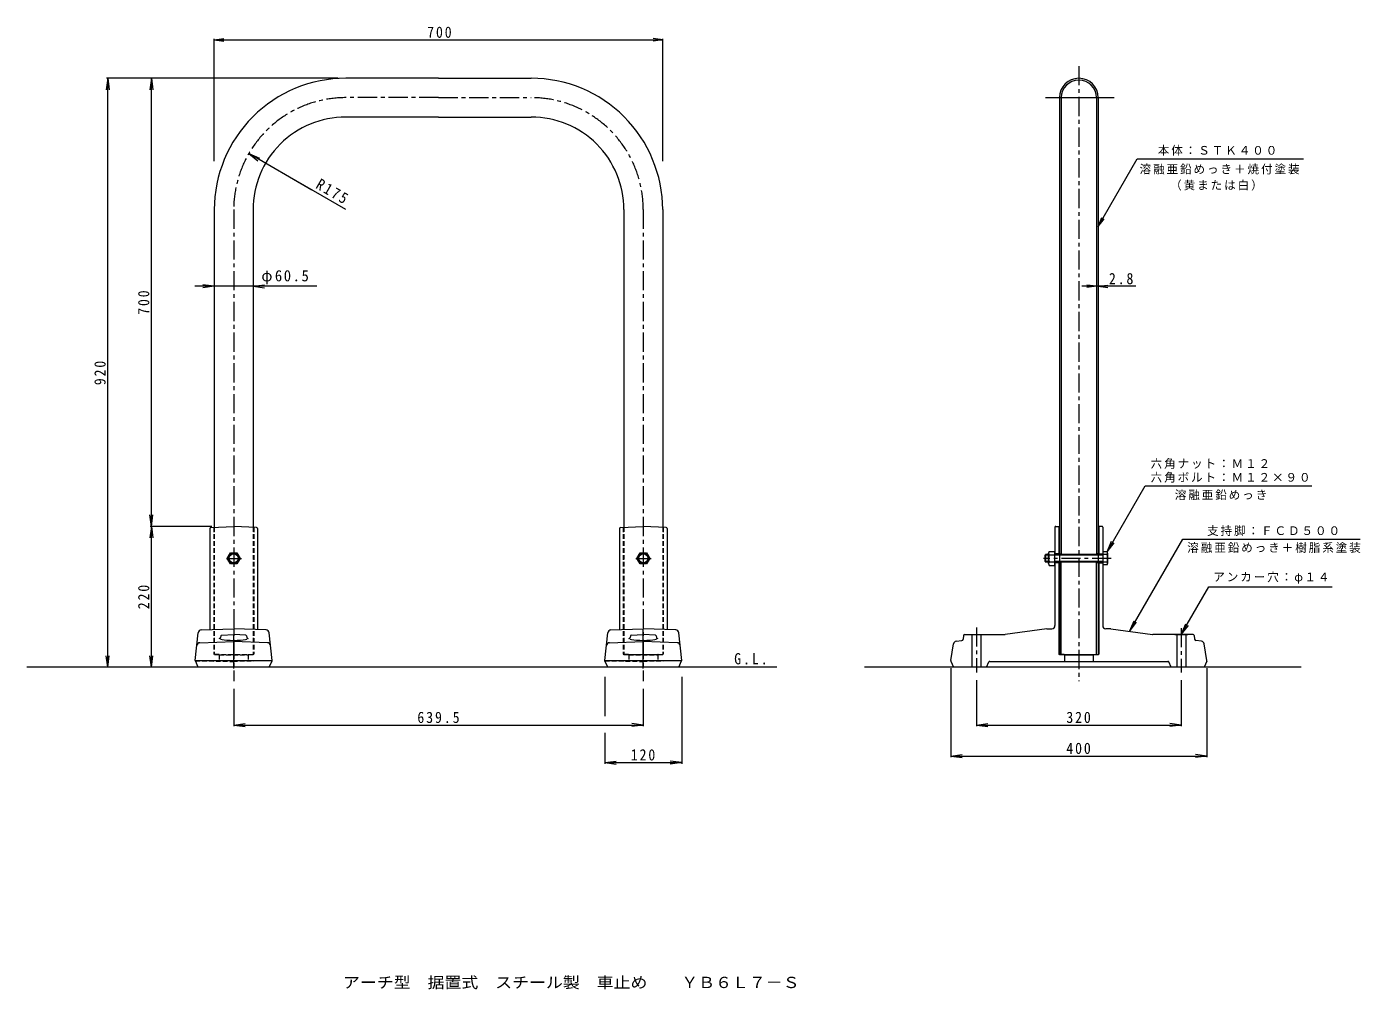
# Model space of a CAD drawing. Units: millimetres, scale not verified. Extents: x -1019 to 1063, y -816 to 688.
import ezdxf
from ezdxf.enums import TextEntityAlignment as Align

# ---------------------------------------------------------------- set-up
doc = ezdxf.new("R2010")
doc.units = ezdxf.units.MM
doc.header["$LTSCALE"] = 6
doc.linetypes.add('CHAIN1', pattern=[8, 5, -1, 1, -1])
doc.linetypes.add('DASHED1', pattern=[1.8, 1.2, -0.6])
for name, color, linetype, lineweight in [('A-0', 2, 'Continuous', 13), ('A-1', 2, 'Continuous', 13), ('A-D', 2, 'Continuous', 13), ('A-F', 7, 'Continuous', 13)]:
    doc.layers.add(name, color=color, linetype=linetype, lineweight=lineweight)
doc.layers.add('A-5', color=7, linetype='Continuous')
doc.layers.add('F-5', color=2, linetype='Continuous')
doc.styles.add('ＭＳ ゴシック', font='')
doc.styles.get('ＭＳ ゴシック').set_extended_font_data('MS Gothic')

msp = doc.modelspace()

# ---------------------------------------------------------------- linework, layer by layer
at = {"layer": 'A-0', "color": 3, "linetype": 'CHAIN1'}
for p, q in [((623.313, 626.66), (623.313, -334.28)), ((-376.437, 577.371), (-521.186, 577.373)), ((-376.437, 577.371), (-231.688, 577.373)), ((-696.187, 402.373), (-696.187, -334.28)), ((-56.687, 402.373), (-56.687, -334.28))]:
    msp.add_line(p, q, dxfattribs=at)
at = {"layer": 'A-0', "color": 3}
for p, q in [((-376.437, 607.622), (-521.186, 607.623)), ((-376.437, 607.622), (-231.688, 607.623)), ((571.424, 577.373), (678.451, 577.374)), ((593.063, 577.374), (593.063, -42.376)), ((595.863, 577.374), (595.863, -136.376)), ((650.763, 577.374), (650.763, -136.376)), ((653.563, 577.374), (653.563, -42.376)), ((-376.437, 547.121), (-521.186, 547.123)), ((-376.437, 547.121), (-231.687, 547.123)), ((-726.437, 402.373), (-726.437, -42.376)), ((-665.937, 402.372), (-665.937, -42.376)), ((-86.937, 402.372), (-86.937, -42.376)), ((-26.437, 402.373), (-26.437, -42.376)), ((-726.437, -42.376), (-726.437, -93.998)), ((-665.937, -42.376), (-665.937, -93.998)), ((-86.937, -42.376), (-86.937, -93.998)), ((-26.437, -42.376), (-26.437, -93.998)), ((593.063, -42.376), (593.063, -292.377)), ((653.563, -42.376), (653.563, -292.376)), ((595.863, -292.377), (595.863, -148.376)), ((650.763, -292.376), (650.763, -148.376)), ((-86.937, -292.377), (-26.437, -292.376)), ((593.063, -292.377), (653.563, -292.376))]:
    msp.add_line(p, q, dxfattribs=at)
at = {"layer": 'A-0'}
for p, q in [((-733.437, -95.795), (-733.437, -253.731)), ((-732.017, -94.297), (-696.187, -92.377)), ((-660.357, -94.297), (-696.187, -92.377)), ((-658.937, -95.795), (-658.937, -253.731)), ((-93.937, -95.795), (-93.937, -253.731)), ((-92.517, -94.297), (-56.687, -92.377)), ((-20.857, -94.297), (-56.687, -92.377)), ((-19.437, -95.795), (-19.437, -253.731)), ((586.063, -93.876), (586.063, -136.376)), ((587.563, -92.376), (593.063, -92.376)), ((592.063, -92.376), (592.063, -136.376)), ((659.063, -92.376), (653.563, -92.376)), ((654.563, -92.376), (654.563, -136.376)), ((660.563, -93.876), (660.563, -136.376)), ((591.563, -135.377), (586.063, -135.377)), ((655.063, -135.377), (660.563, -135.377)), ((586.063, -148.376), (586.063, -247.376)), ((591.563, -149.376), (586.063, -149.376)), ((592.063, -148.376), (592.063, -291.904)), ((654.563, -148.376), (654.563, -291.904)), ((655.063, -149.376), (660.563, -149.376)), ((660.563, -148.376), (660.563, -247.376)), ((-756.145, -301.971), (-751.637, -258.697)), ((-746.846, -254.218), (-696.187, -252.376)), ((-716.407, -263.536), (-716.878, -266.02)), ((-715.008, -262.317), (-696.187, -261.377)), ((-645.528, -254.218), (-696.187, -252.376)), ((-696.187, -252.376), (-696.187, -261.376)), ((-677.365, -262.317), (-696.187, -261.377)), ((-696.187, -314.376), (-696.187, -261.377)), ((-675.967, -263.536), (-675.496, -266.02)), ((-636.229, -301.971), (-640.737, -258.697)), ((-116.645, -301.971), (-112.137, -258.697)), ((-107.346, -254.218), (-56.687, -252.376)), ((-76.907, -263.536), (-77.378, -266.02)), ((-75.508, -262.317), (-56.687, -261.377)), ((-6.028, -254.218), (-56.687, -252.376)), ((-56.687, -261.377), (-56.687, -252.376)), ((-37.865, -262.317), (-56.687, -261.377)), ((-56.687, -314.376), (-56.687, -261.377)), ((-36.467, -263.536), (-35.996, -266.02)), ((3.271, -301.971), (-1.237, -258.697)), ((431.957, -271.874), (440.773, -270.658)), ((443.166, -262.713), (442.487, -268.895)), ((444.657, -261.376), (507.96, -261.376)), ((456.313, -261.376), (456.313, -312.376)), ((470.313, -261.376), (470.313, -312.376)), ((573.211, -252.391), (508.165, -261.362)), ((573.416, -252.376), (581.063, -252.376)), ((673.21, -252.376), (665.563, -252.376)), ((673.415, -252.391), (738.461, -261.362)), ((801.969, -261.376), (738.666, -261.376)), ((776.313, -261.376), (776.313, -312.376)), ((790.313, -261.376), (790.313, -312.376)), ((803.46, -262.713), (804.139, -268.895)), ((814.669, -271.874), (805.853, -270.658)), ((-748.923, -274.224), (-696.187, -272.376)), ((-643.451, -274.224), (-696.187, -272.376)), ((-109.423, -274.224), (-56.687, -272.376)), ((-3.951, -274.224), (-56.687, -272.376)), ((423.384, -301.951), (427.708, -276.005)), ((823.242, -301.951), (818.918, -276.005)), ((-751.642, -312.376), (-756.018, -302.747)), ((-636.863, -302.376), (-755.609, -302.376)), ((-640.732, -312.376), (-636.355, -302.747)), ((-112.141, -312.376), (-116.518, -302.747)), ((2.636, -302.376), (-116.109, -302.376)), ((-1.232, -312.376), (3.145, -302.747)), ((423.479, -302.775), (427.48, -312.376)), ((479.222, -312.376), (482.913, -304.256)), ((484.279, -303.376), (762.347, -303.377)), ((600.342, -292.85), (592.535, -292.403)), ((593.307, -292.377), (653.319, -292.377)), ((600.813, -292.877), (645.813, -292.877)), ((600.813, -293.349), (600.813, -303.376)), ((645.813, -293.349), (645.813, -303.376)), ((646.284, -292.85), (654.092, -292.403)), ((767.404, -312.376), (763.713, -304.256)), ((823.147, -302.775), (819.147, -312.376))]:
    msp.add_line(p, q, dxfattribs=at)
at = {"layer": 'A-0', "linetype": 'DASHED1'}
for p, q in [((-727.437, -94.052), (-727.437, -291.904)), ((-664.937, -94.052), (-664.937, -291.904)), ((-87.937, -94.052), (-87.937, -291.904)), ((-25.437, -94.052), (-25.437, -291.904)), ((-756.132, -302.377), (-696.187, -303.376)), ((-719.158, -292.85), (-726.965, -292.403)), ((-726.193, -292.377), (-666.181, -292.377)), ((-718.687, -292.877), (-673.687, -292.877)), ((-718.687, -293.349), (-718.687, -303.001)), ((-636.242, -302.377), (-696.187, -303.376)), ((-673.687, -293.349), (-673.687, -303.001)), ((-673.215, -292.85), (-665.408, -292.403)), ((-116.632, -302.377), (-56.687, -303.376)), ((-79.658, -292.85), (-87.465, -292.403)), ((-86.693, -292.377), (-26.681, -292.377)), ((-79.187, -292.877), (-34.187, -292.877)), ((-79.187, -293.349), (-79.187, -303.001)), ((3.258, -302.377), (-56.687, -303.376)), ((-34.187, -293.349), (-34.187, -303.001)), ((-33.716, -292.85), (-25.908, -292.403))]:
    msp.add_line(p, q, dxfattribs=at)
at = {"layer": 'A-0'}
for centre in [(-696.187, -142.377), (-56.687, -142.377)]:
    msp.add_circle(centre, 7, dxfattribs=at)
at = {"layer": 'A-0', "color": 3}
for centre, radius, start, end in [((-521.187, 402.373), 205.25, 89.99977, 180), ((-231.687, 402.373), 205.25, 0, 90.00023), ((623.313, 577.374), 30.25, 0, 180), ((623.313, 577.374), 27.45, 0, 180), ((-521.187, 402.372), 144.75, 89.9998, 180), ((-231.687, 402.372), 144.75, 0, 90.0002)]:
    msp.add_arc(centre, radius, start, end, dxfattribs=at)
at = {"layer": 'A-0', "color": 3, "linetype": 'CHAIN1'}
for centre, start, end in [((-521.187, 402.373), 89.99976, 180), ((-231.687, 402.373), 0, 90.00024)]:
    msp.add_arc(centre, 175, start, end, dxfattribs=at)
at = {"layer": 'A-0'}
for centre, radius, start, end in [((-731.937, -95.795), 1.5, 93.0674, 180), ((-660.437, -95.795), 1.5, 0, 86.9326), ((-92.437, -95.795), 1.5, 93.0674, 180), ((-20.937, -95.795), 1.5, 0, 86.9326), ((587.563, -93.876), 1.5, 90, 180), ((659.063, -93.876), 1.5, 0, 90), ((591.563, -134.876), 0.5, 270, 0), ((655.063, -134.876), 0.5, 180, 270), ((591.563, -149.876), 0.5, 0, 90), ((655.063, -149.876), 0.5, 90, 180), ((581.063, -247.376), 5, 270, 0), ((665.563, -247.376), 5, 180, 270), ((-746.664, -259.215), 5, 92.08252, 174.0531), ((-718.843, -265.647), 2, 270, 349.25594), ((-714.933, -263.816), 1.5, 92.86273, 169.25618), ((-677.441, -263.816), 1.5, 10.74382, 87.13727), ((-673.531, -265.647), 2, 190.74406, 270), ((-645.71, -259.215), 5, 5.9469, 87.91748), ((-107.164, -259.215), 5, 92.08252, 174.0531), ((-79.343, -265.647), 2, 270, 349.25594), ((-75.433, -263.816), 1.5, 92.86273, 169.25618), ((-37.941, -263.816), 1.5, 10.74382, 87.13727), ((-34.031, -265.647), 2, 190.74406, 270), ((-6.21, -259.215), 5, 5.9469, 87.91748), ((440.499, -268.677), 2, 277.85335, 353.73427), ((444.657, -262.877), 1.5, 90, 173.73489), ((507.96, -259.876), 1.5, 270, 277.8541), ((573.416, -253.876), 1.5, 90, 97.85315), ((673.21, -253.876), 1.5, 82.14685, 90), ((738.666, -259.876), 1.5, 262.1459, 270), ((801.969, -262.877), 1.5, 6.26511, 90), ((806.127, -268.677), 2, 186.26573, 262.14665), ((-748.748, -279.221), 5, 92.00708, 174.05319), ((-643.626, -279.221), 5, 5.94681, 87.99292), ((-109.248, -279.221), 5, 92.00708, 174.05319), ((-4.126, -279.221), 5, 5.94681, 87.99292), ((432.64, -276.827), 5, 97.85335, 170.53764), ((813.986, -276.827), 5, 9.46236, 82.14665), ((-754.653, -302.127), 1.5, 174.05302, 204.44478), ((-637.721, -302.127), 1.5, 335.55501, 5.94698), ((-115.153, -302.127), 1.5, 174.05302, 204.44478), ((1.779, -302.127), 1.5, 335.55501, 5.94698), ((424.863, -302.198), 1.5, 170.53767, 202.62009), ((484.279, -304.876), 1.5, 90, 155.556), ((592.563, -291.904), 0.5, 180, 266.72997), ((600.313, -293.349), 0.5, 0, 86.72997), ((646.313, -293.349), 0.5, 93.27003, 180), ((654.063, -291.904), 0.5, 273.27003, 0), ((762.347, -304.876), 1.5, 24.444, 90), ((821.762, -302.198), 1.5, 337.37991, 9.46233)]:
    msp.add_arc(centre, radius, start, end, dxfattribs=at)
at = {"layer": 'A-0', "linetype": 'DASHED1'}
for centre, start, end in [((-726.937, -291.904), 180, 266.72997), ((-719.187, -293.349), 0, 86.72997), ((-673.187, -293.349), 93.27003, 180), ((-665.437, -291.904), 273.27003, 0), ((-87.437, -291.904), 180, 266.72997), ((-79.687, -293.349), 0, 86.72997), ((-33.687, -293.349), 93.27003, 180), ((-25.937, -291.904), 273.27003, 0)]:
    msp.add_arc(centre, 0.5, start, end, dxfattribs=at)
at = {"layer": 'A-0'}
for centre in [(-696.187, -267.647), (-56.687, -267.647)]:
    msp.add_ellipse(centre, major_axis=(21, 0), ratio=0.1351, start_param=3.14159265, end_param=6.28318531, dxfattribs=at)
at = {"layer": 'A-1', "color": 4, "linetype": 'DASHED1'}
for p, q in [((-726.437, -93.998), (-726.437, -292.377)), ((-665.937, -93.998), (-665.937, -292.377)), ((-86.937, -93.998), (-86.937, -292.377)), ((-26.437, -93.998), (-26.437, -292.377))]:
    msp.add_line(p, q, dxfattribs=at)
at = {"layer": 'A-1'}
for p, q in [((-701.194, -151.05), (-706.202, -142.377)), ((-61.694, -151.05), (-66.702, -142.377)), ((-691.179, -151.05), (-701.194, -151.05)), ((-51.679, -151.05), (-61.694, -151.05))]:
    msp.add_line(p, q, dxfattribs=at)
at = {"layer": 'A-1', "color": 4}
for p, q in [((593.063, -135.376), (595.863, -135.376)), ((653.563, -135.376), (650.763, -135.376)), ((593.063, -149.376), (595.863, -149.376)), ((653.563, -149.376), (650.763, -149.376))]:
    msp.add_line(p, q, dxfattribs=at)
at = {"layer": 'A-1'}
for points in [[(-706.202, -142.377), (-701.194, -133.703), (-691.179, -133.703), (-686.172, -142.377), (-691.179, -151.05)], [(-66.702, -142.377), (-61.694, -133.703), (-51.679, -133.703), (-46.672, -142.377), (-51.679, -151.05)]]:
    msp.add_lwpolyline(points, dxfattribs=at)
for centre in [(-696.187, -142.376), (-56.687, -142.376)]:
    msp.add_circle(centre, 8.673, dxfattribs=at)
at = {"layer": 'A-D', "linetype": 'CHAIN1'}
for p, q in [((-707.59, -142.377), (-684.019, -142.377)), ((-68.09, -142.377), (-44.519, -142.377)), ((674.036, -142.376), (568.253, -142.376)), ((463.313, -250.283), (463.313, -320.632)), ((783.313, -251.283), (783.313, -320.632))]:
    msp.add_line(p, q, dxfattribs=at)
at = {"layer": 'A-D'}
for p, q in [((576.063, -137.323), (570.563, -137.323)), ((576.063, -136.376), (571.51, -136.376)), ((576.063, -150.584), (576.063, -134.169)), ((577.189, -131.426), (586.063, -131.426)), ((577.189, -136.911), (586.063, -136.911)), ((667.306, -136.376), (586.063, -136.376)), ((660.563, -137.323), (586.063, -137.323)), ((660.563, -132.362), (660.563, -152.391)), ((667.306, -132.362), (660.563, -132.362)), ((668.063, -134.369), (668.063, -150.384)), ((570.563, -147.429), (571.51, -148.376)), ((576.063, -147.429), (570.563, -147.429)), ((576.063, -148.376), (571.51, -148.376)), ((577.189, -147.842), (586.063, -147.842)), ((660.563, -147.429), (586.063, -147.429)), ((667.306, -148.376), (586.063, -148.376)), ((667.306, -152.391), (660.563, -152.391)), ((773.298, -261.376), (793.328, -261.376))]:
    msp.add_line(p, q, dxfattribs=at)
for points in [[(570.563, -147.429), (570.563, -137.323), (571.51, -136.376), (571.51, -148.376)], [(577.189, -153.326), (586.063, -153.326), (586.063, -131.426)]]:
    msp.add_lwpolyline(points, dxfattribs=at)
for centre, radius, start, end in [((579.966, -134.169), 3.903, 135.3613, 224.63818), ((589.891, -142.376), 13.828, 156.7198, 203.2803), ((643.909, -142.376), 24.154, 345.61653, 14.38359), ((665.023, -134.369), 3.04, 318.67245, 41.32755), ((579.966, -150.584), 3.903, 135.3613, 224.63896), ((665.023, -150.384), 3.04, 318.67245, 41.32755)]:
    msp.add_arc(centre, radius, start, end, dxfattribs=at)
at = {"layer": 'A-F'}
for p, q in [((-726.437, 667.622), (-711.565, 669.579)), ((-726.437, 478.277), (-726.437, 669.422)), ((-726.437, 667.622), (-711.565, 665.664)), ((-726.437, 667.622), (-26.437, 667.622)), ((-26.437, 667.622), (-41.309, 669.579)), ((-26.437, 667.622), (-41.309, 665.664)), ((-26.437, 478.277), (-26.437, 669.422)), ((-892.9, 607.623), (-895.249, 589.777)), ((-533.186, 607.623), (-894.7, 607.623)), ((-892.9, -312.376), (-892.9, 607.623)), ((-892.9, 607.623), (-890.55, 589.777)), ((-824.726, 607.623), (-827.076, 589.777)), ((-824.726, -92.377), (-824.726, 607.623)), ((-824.726, 607.623), (-822.377, 589.777)), ((-812.727, 607.623), (-822.926, 607.623)), ((-521.187, 402.373), (-672.741, 489.873)), ((-574.294, 433.034), (-672.741, 489.873)), ((-672.741, 489.873), (-656.112, 482.984)), ((-672.741, 489.873), (-658.461, 478.915)), ((653.563, 376.172), (714.462, 481.653)), ((714.462, 481.653), (973.821, 481.653)), ((653.563, 376.172), (659.303, 390.03)), ((653.563, 376.172), (662.694, 388.073)), ((-566.203, 282.62), (-756.899, 282.62)), ((-726.437, 282.62), (-744.283, 284.969)), ((-726.437, 282.62), (-744.283, 280.27)), ((-665.937, 282.62), (-648.091, 284.969)), ((-665.937, 282.62), (-648.091, 280.27)), ((712.345, 282.62), (628, 282.62)), ((650.763, 282.62), (635.891, 284.578)), ((650.763, 282.62), (635.891, 280.662)), ((653.563, 282.62), (668.435, 284.578)), ((653.563, 282.62), (668.435, 280.662)), ((-824.726, -92.377), (-827.076, -74.531)), ((-824.726, -92.377), (-822.377, -74.531)), ((-824.726, -92.377), (-827.076, -110.223)), ((-730.244, -92.377), (-826.527, -92.377)), ((-824.726, -312.376), (-824.726, -92.377)), ((-824.726, -92.377), (-822.377, -110.223)), ((667.306, -132.362), (674.194, -115.732)), ((667.306, -132.362), (678.264, -118.081)), ((702.613, -256.418), (785.723, -112.466)), ((785.723, -112.466), (1062.491, -112.466)), ((783.313, -261.376), (826.293, -186.932)), ((826.293, -186.932), (1018.9, -186.932)), ((702.613, -256.418), (709.501, -239.788)), ((702.613, -256.418), (713.57, -242.137)), ((783.313, -261.376), (790.201, -244.747)), ((783.313, -261.376), (790.201, -244.747)), ((783.313, -261.376), (794.271, -247.096)), ((783.313, -261.376), (794.271, -247.096)), ((-892.9, -312.376), (-895.249, -294.53)), ((-892.9, -312.376), (-890.55, -294.53)), ((-824.726, -312.376), (-827.076, -294.53)), ((-824.726, -312.376), (-822.377, -294.53)), ((151.75, -312.376), (-1019.386, -312.376)), ((-880.9, -312.376), (-891.1, -312.376)), ((-812.727, -312.376), (-822.926, -312.376)), ((-116.653, -327.716), (-116.653, -389.137)), ((3.279, -327.716), (3.279, -463.173)), ((970.41, -312.376), (288.518, -312.376)), ((423.363, -314.198), (423.363, -452.997)), ((463.313, -332.632), (463.313, -404.633)), ((783.313, -332.632), (783.313, -404.633)), ((823.262, -314.198), (823.262, -452.997)), ((-696.187, -346.28), (-696.187, -404.633)), ((-56.687, -346.28), (-56.687, -404.633)), ((-696.187, -402.833), (-678.341, -400.484)), ((-696.187, -402.833), (-56.687, -402.833)), ((-696.187, -402.833), (-678.341, -405.183)), ((-116.653, -415.209), (-116.653, -463.173)), ((-56.687, -402.833), (-74.533, -400.484)), ((-56.687, -402.833), (-74.533, -405.183)), ((463.313, -402.833), (481.159, -400.484)), ((463.313, -402.833), (783.313, -402.833)), ((463.313, -402.833), (481.159, -405.183)), ((783.313, -402.833), (765.467, -400.484)), ((783.313, -402.833), (765.467, -405.183)), ((423.363, -451.197), (441.209, -448.848)), ((423.363, -451.197), (823.262, -451.197)), ((423.363, -451.197), (441.209, -453.547)), ((823.262, -451.197), (805.416, -448.848)), ((823.262, -451.197), (805.416, -453.547)), ((-116.653, -461.373), (-98.807, -459.024)), ((-116.653, -461.373), (3.279, -461.373)), ((-116.653, -461.373), (-98.807, -463.723)), ((3.279, -461.373), (-14.567, -459.024)), ((3.279, -461.373), (-14.567, -463.723))]:
    msp.add_line(p, q, dxfattribs=at)
for points in [[(-726.437, 290.585), (-726.437, 282.62), (-726.437, 274.655)], [(667.306, -132.362), (726.794, -29.325), (986.929, -29.325)]]:
    msp.add_lwpolyline(points, dxfattribs=at)

# ---------------------------------------------------------------- texts
at = {"layer": 'A-5', "insert": (765.885, 432.161), "char_height": 13.2, "attachment_point": 7, "style": 'ＭＳ ゴシック'}
msp.add_mtext('\\T1.17;（黄または白）', dxfattribs=at)
at = {"layer": 'A-F', "color": 2, "char_height": 17.6, "attachment_point": 7, "style": 'ＭＳ ゴシック'}
for s, insert in [('\\T1.27;\\W0.9;700', (-394.054, 670.622)), ('\\T1.22;\\W0.95;φ60.5', (-652.959, 285.62)), ('\\T1.27;\\W0.9;2.8', (670.27, 285.62)), ('\\T1.28;\\W0.9;G.L.', (85.257, -308.258)), ('\\T1.28;\\W0.9;639.5', (-409.437, -399.833)), ('\\T1.27;\\W0.9;320', (603.813, -399.833)), ('\\T1.27;\\W0.9;400', (603.813, -448.197)), ('\\T1.27;\\W0.9;120', (-76.187, -458.373))]:
    msp.add_mtext(s, dxfattribs=dict(at, insert=insert))
at = {"layer": 'A-F', "char_height": 13.2, "attachment_point": 7, "style": 'ＭＳ ゴシック'}
for s, insert in [('\\T1.17;本体：ＳＴＫ４００', (746.536, 486.838)), ('\\T1.17;溶融亜鉛めっき＋焼付塗装', (718.127, 457.451)), ('\\T1.17;六角ナット：Ｍ１２', (735.398, -2.584)), ('\\T1.17;六角ボルト：Ｍ１２×９０', (735.398, -24.14)), ('\\T1.17;溶融亜鉛めっき', (773.06, -51.429)), ('\\T1.17;支持脚：ＦＣＤ５００', (823.514, -107.46)), ('\\T1.17;溶融亜鉛めっき＋樹脂系塗装', (792.634, -133.903)), ('\\T1.17;アンカー穴：φ１４', (833.205, -181.747))]:
    msp.add_mtext(s, dxfattribs=dict(at, insert=insert))
at = {"layer": 'A-F', "color": 2, "char_height": 17.6, "attachment_point": 7, "style": 'ＭＳ ゴシック'}
for s, insert, rotation in [('\\T1.28;\\W0.9;R175', (-569.563, 436.481), 330), ('\\T1.27;\\W0.9;700', (-827.727, 238.123), 90), ('\\T1.27;\\W0.9;920', (-895.9, 128.123), 90), ('\\T1.27;\\W0.9;220', (-827.727, -221.876), 90)]:
    msp.add_mtext(s, dxfattribs=dict(at, insert=insert, rotation=rotation))
at = {"layer": 'F-5', "style": 'ＭＳ ゴシック', "width": 1.1}
msp.add_text('アーチ型\u3000据置式\u3000スチール製\u3000車止め\u3000\u3000ＹＢ６Ｌ７－Ｓ', height=17.6, dxfattribs=at).set_placement((-525.575, -819.023), align=Align.BOTTOM_LEFT)

doc.saveas('drawing.dxf')
